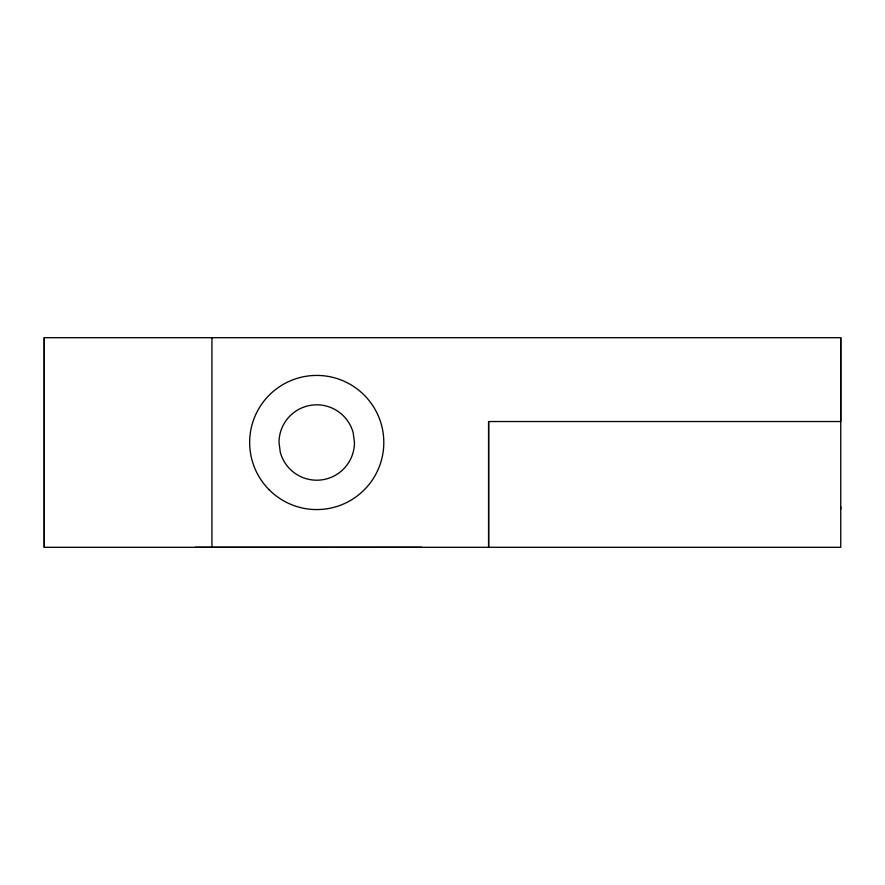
<?xml version="1.0" encoding="UTF-8"?>
<svg xmlns="http://www.w3.org/2000/svg" width="885" height="885" viewBox="0 0 885 885"><rect width="100%" height="100%" fill="white"/><g stroke="black" fill="none" stroke-linecap="round" stroke-linejoin="round"><path stroke-width="1.33" d="M840.75 337.694L840.75 547.306L44.25 547.306L44.25 337.694L840.75 337.694L840.75 421.537L488.608 421.537L488.608 547.306L488.608 421.537M195.165 547.295L421.669 547.273M840.75 506.806L840.75 509.096M211.935 337.694L211.935 547.306M44.25 337.694L44.25 547.295M354.465 442.5L353.17 432.71A37.734 37.734 0 0 0 279.007 442.5L280.291 452.268A37.734 37.734 0 0 0 354.465 442.5M269.305 489.925A67.072 67.072 0 0 0 381.523 459.857A67.072 67.072 0 0 0 299.373 377.707A67.072 67.072 0 0 0 269.305 489.925"/></g></svg>
